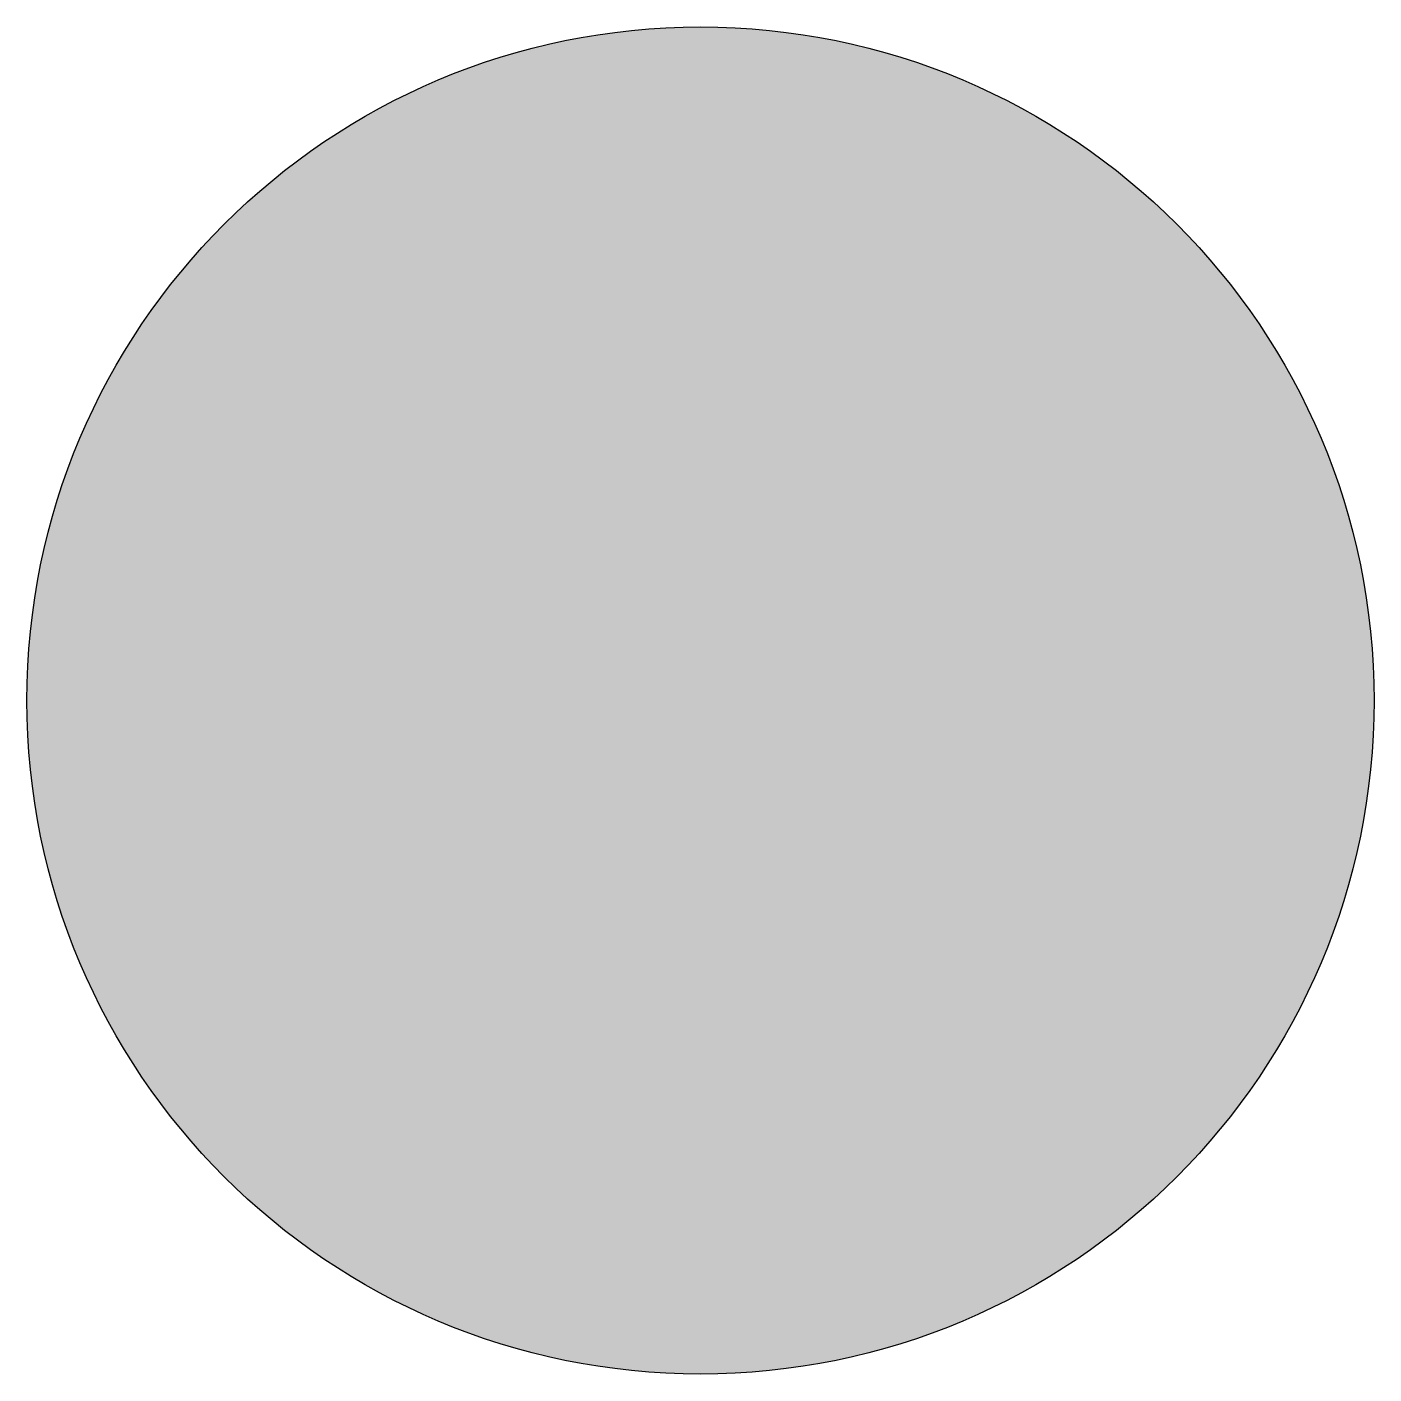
# Model space of a CAD drawing. Header units: metres. Extents: x -0.00275 to 0.00275, y -0.00275 to 0.00275.
import ezdxf

# ---------------------------------------------------------------- set-up
doc = ezdxf.new("R2010")
doc.units = ezdxf.units.M

msp = doc.modelspace()

# ---------------------------------------------------------------- hatches: boundary and pattern name
h = msp.add_hatch(color=0)
h.dxf.hatch_style = 1
h.paths.add_polyline_path([(-0.00275, 0, 1), (0.00275, 0, 1)])

# ---------------------------------------------------------------- linework, layer by layer
at = {"color": 0, "lineweight": 25}
msp.add_circle((0, 0), 0.00275, dxfattribs=at)

doc.saveas('drawing.dxf')
